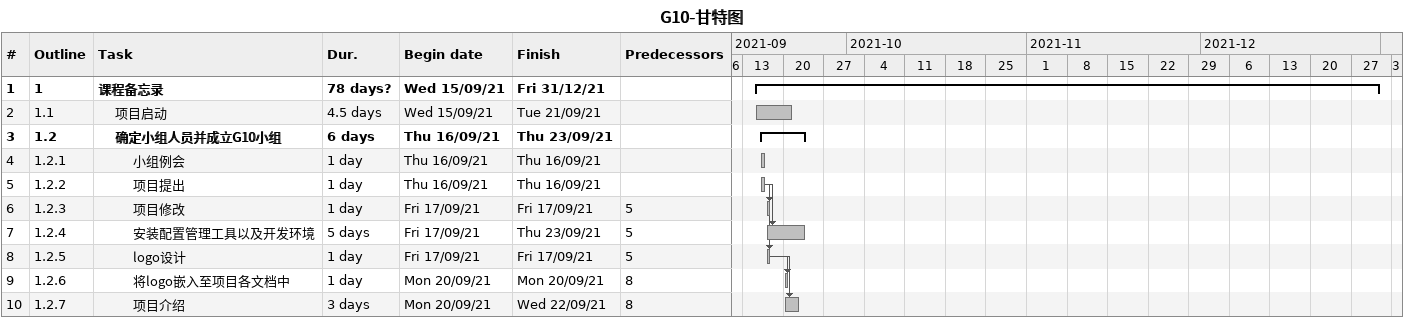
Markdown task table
G10-甘特图

| ID | WBS | Task | Duration | Start | Finish | Predecessors |
|---|---|---|---|---|---|---|
| 1 | 1 | **课程备忘录** | 78d? | 2021-09-15 | 2021-12-31 |  |
| 2 | 1.1 | 项目启动 | 4.5d | 2021-09-15 | 2021-09-21 |  |
| 3 | 1.2 | **确定小组人员并成立G10小组** | 6d | 2021-09-16 | 2021-09-23 |  |
| 4 | 1.2.1 | 小组例会 | 1d | 2021-09-16 | 2021-09-16 |  |
| 5 | 1.2.2 | 项目提出 | 1d | 2021-09-16 | 2021-09-16 |  |
| 6 | 1.2.3 | 项目修改 | 1d | 2021-09-17 | 2021-09-17 | 5 |
| 7 | 1.2.4 | 安装配置管理工具以及开发环境 | 5d | 2021-09-17 | 2021-09-23 | 5 |
| 8 | 1.2.5 | logo设计 | 1d | 2021-09-17 | 2021-09-17 | 5 |
| 9 | 1.2.6 | 将logo嵌入至项目各文档中 | 1d | 2021-09-20 | 2021-09-20 | 8 |
| 10 | 1.2.7 | 项目介绍 | 3d | 2021-09-20 | 2021-09-22 | 8 |
